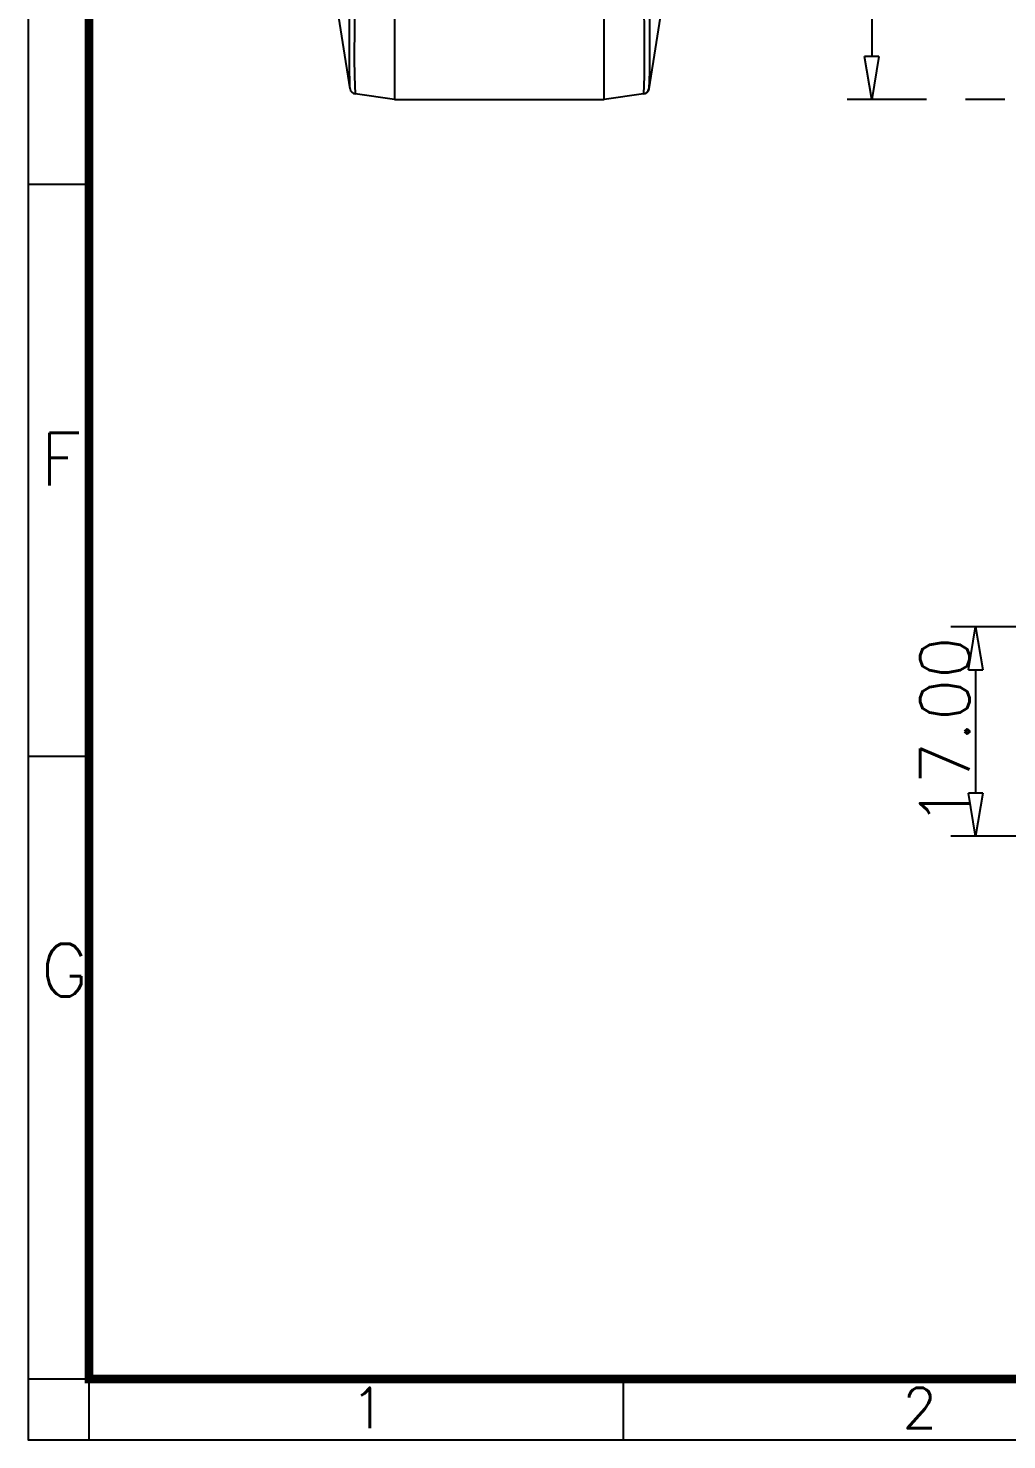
# Model space of a CAD drawing. Header units: millimetres. Extents: x 6160 to 6603, y -57 to 282.
# Drawn here: x 6159.9 to 6239.3, y -57 to 57.5 of the extents above; entities that cross this region are included whole.
import ezdxf

# ---------------------------------------------------------------- set-up
doc = ezdxf.new("R2010")
doc.units = ezdxf.units.MM
doc.header["$LTSCALE"] = 0.5
doc.linetypes.add('CENTER', pattern=[50.8, 31.75, -6.35, 6.35, -6.35])
doc.layers.add('112', color=7, linetype='Continuous', true_color=0xffffff)
doc.layers.add('A1_KUANG', color=7, linetype='Continuous')
doc.layers.add('A4_KUANG', color=7, linetype='Continuous')
doc.layers.add('core', color=7, linetype='Continuous', lineweight=20)
doc.styles.get("Standard").update_dxf_attribs({"font": 'txt', "bigfont": 'gbcbig.shx'})
doc.dimstyles.new('VT-4.00', dxfattribs={"dimtxt": 4, "dimasz": 3.5, "dimexe": 2, "dimexo": 1.8, "dimgap": 0.5, "dimtad": 1, "dimzin": 0, "dimdsep": 46, "dimtxsty": 'Standard', "dimblk": 'CLOSEDBLANK', "dimcen": 0.3, "dimclrd": 1, "dimclre": 1, "dimclrt": 7, "dimadec": 1, "dimazin": 0, "dimtfac": 1, "dimtofl": 0, "dimtmove": 0, "dimatfit": 3, "dimldrblk": 'CLOSEDBLANK', "dimfxl": 0, "dimtolj": 1, "dimtzin": 0, "dimarcsym": 0})

# ---------------------------------------------------------------- blocks, each defined once
blk = doc.blocks.new('A$C3291225B')
at = {"layer": 'A4_KUANG'}
for p, q in [((2.865, 194.147), (2.865, 0)), ((2.865, 59.237), (0, 59.237)), ((2.865, 32.255), (0, 32.255)), ((2.865, 2.865), (0, 2.865)), ((2.865, 2.865), (258, 2.865)), ((28.091, 0), (28.091, 2.865))]:
    blk.add_line(p, q, dxfattribs=at)
at = {"layer": 'A4_KUANG', "color": 8}
blk.add_lwpolyline([(258, 0), (258, 197.012), (0, 197.012), (0, 0)], close=True, dxfattribs=at)
at = {"layer": 'A4_KUANG', "const_width": 0.4}
blk.add_lwpolyline([(2.865, 2.865), (2.865, 194.147), (255.126, 194.147), (255.135, 2.865), (2.865, 2.865)], dxfattribs=at)
at = {"layer": 'A4_KUANG'}
for s, height, p in [('F', 2.483, (0.585, 45.043)), ('G', 2.483, (0.585, 20.927)), ('1', 1.91, (15.218, 0.544)), ('2', 1.91, (41.251, 0.544))]:
    blk.add_text(s, height=height, dxfattribs=at).set_placement(p)
blk = doc.blocks.new('_ClosedBlank')
at = {"color": 0, "linetype": 'ByBlock', "lineweight": -2}
for p, q in [((-1, 0.167), (0, 0)), ((-1, 0.167), (-1, -0.167)), ((0, 0), (-1, -0.167))]:
    blk.add_line(p, q, dxfattribs=at)
blk = doc.blocks.new('*D3')
at = {"layer": 'core', "color": 1, "linetype": 'CENTER', "lineweight": -2}
for p, q in [((6258.17, 171.73), (6226.34, 171.73)), ((6228.34, 168.23), (6228.34, 55.23)), ((6258.17, 51.73), (6226.34, 51.73))]:
    blk.add_line(p, q, dxfattribs=at)
at = {"layer": 'Defpoints', "color": 0, "linetype": 'CENTER'}
for p in [(6259.97, 171.73), (6228.34, 51.73), (6259.97, 51.73)]:
    blk.add_point(p, dxfattribs=at)
at = {"layer": 'core', "color": 1, "linetype": 'CENTER', "lineweight": -2, "xscale": 3.5, "yscale": 3.5, "zscale": 3.5}
for p, rotation in [((6228.34, 171.73), 90), ((6228.34, 51.73), 270)]:
    blk.add_blockref('_ClosedBlank', p, dxfattribs=dict(at, rotation=rotation))
at = {"layer": 'core', "color": 7, "linetype": 'CENTER', "insert": (6225.84, 111.73), "char_height": 4, "attachment_point": 5, "rotation": 90}
blk.add_mtext('\\A1;120.00', dxfattribs=at)
blk = doc.blocks.new('*D4')
at = {"layer": 'core', "color": 1, "linetype": 'CENTER', "lineweight": -2}
for p, q in [((6242.69, 8.97), (6234.76, 8.97)), ((6236.76, 5.47), (6236.76, -4.53)), ((6241.74, -8.03), (6234.76, -8.03))]:
    blk.add_line(p, q, dxfattribs=at)
at = {"layer": 'Defpoints', "color": 0, "linetype": 'CENTER'}
for p in [(6244.49, 8.97), (6236.76, -8.03), (6243.54, -8.03)]:
    blk.add_point(p, dxfattribs=at)
at = {"layer": 'core', "color": 1, "linetype": 'CENTER', "lineweight": -2, "xscale": 3.5, "yscale": 3.5, "zscale": 3.5}
for p, rotation in [((6236.76, 8.97), 90), ((6236.76, -8.03), 270)]:
    blk.add_blockref('_ClosedBlank', p, dxfattribs=dict(at, rotation=rotation))
at = {"layer": 'core', "color": 7, "linetype": 'CENTER', "insert": (6234.26, 0.47), "char_height": 4, "attachment_point": 5, "rotation": 90}
blk.add_mtext('\\A1;17.00', dxfattribs=at)

msp = doc.modelspace()

# ---------------------------------------------------------------- linework, layer by layer
at = {"layer": '112', "color": 7}
for p, q in [((6212.649, 67.739), (6210.268, 52.597)), ((6189.649, 62.622), (6189.649, 51.729)), ((6189.65, 62.73), (6189.65, 51.73)), ((6206.649, 51.73), (6206.649, 62.623)), ((6186.031, 52.595), (6184.69, 61.121)), ((6189.65, 52.73), (6189.649, 52.73)), ((6189.649, 51.729), (6186.456, 52.178)), ((6189.65, 51.73), (6206.649, 51.73)), ((6209.843, 52.179), (6206.649, 51.73))]:
    msp.add_line(p, q, dxfattribs=at)
msp.add_arc((6186.525, 52.673), 0.5, 188.93731, 262, dxfattribs=at)
at = {"layer": '112', "color": 7, "extrusion": (0, 0, -1)}
msp.add_arc((-6209.774, 52.674), 0.5, 188.93731, 262, dxfattribs=at)
at = {"layer": '112', "color": 7}
for centre, major_axis, start_param, end_param in [((6186.525, 52.673), (0.07, 0.495), 1.8635353, 3.1415939), ((6209.773, 52.674), (-0.07, 0.495), 3.1415914, 4.41965)]:
    msp.add_ellipse(centre, major_axis=major_axis, ratio=0.9999954, start_param=start_param, end_param=end_param, dxfattribs=at)
at = {"layer": '112', "color": 7, "extrusion": (0, 0, -1)}
for centre, major_axis, ratio, start_param, end_param in [((6258.485, 42.559), (72.455, -10.036), 0.0045988, 3.1402021, 3.1442877), ((6137.839, 42.565), (72.429, 10.033), 0.0045996, 6.2804898, 6.2845761)]:
    msp.add_ellipse(centre, major_axis=major_axis, ratio=ratio, start_param=start_param, end_param=end_param, dxfattribs=at)
at = {"layer": '112', "color": 7}
for points in [[(6186.031, 52.597), (6186.038, 52.605), (6185.975, 53.748), (6185.975, 57.6), (6186.038, 60.307), (6186.031, 63.069)], [(6186.456, 63.071), (6186.446, 60.194), (6186.375, 57.371), (6186.375, 53.361), (6186.446, 52.179), (6186.456, 52.178)], [(6209.843, 52.179), (6209.852, 52.18), (6209.924, 53.363), (6209.924, 57.375), (6209.852, 60.196), (6209.843, 63.072)], [(6210.267, 63.07), (6210.261, 60.308), (6210.323, 57.603), (6210.323, 53.75), (6210.261, 52.607), (6210.267, 52.598)]]:
    msp.add_open_spline(points, degree=3, knots=[0, 0, 0, 0, 0.5, 0.5, 1, 1, 1, 1], dxfattribs=at)

# ---------------------------------------------------------------- block references
at = {"layer": 'A1_KUANG', "color": 1, "lineweight": 0, "xscale": 1.718413414360839, "yscale": 1.718413414361066, "zscale": 1.718413414359811}
msp.add_blockref('A$C3291225B', (6159.935, -56.971), dxfattribs=at)

# ---------------------------------------------------------------- dimensions: what is measured, and where the dimension line sits
at = {"layer": 'core', "linetype": 'CENTER'}
for base, p1, p2, picture, middle in [((6228.345, 51.729), (6259.967, 171.727), (6259.967, 51.729), '*D3', (6225.845, 111.728)), ((6236.764, -8.026), (6244.493, 8.974), (6243.542, -8.026), '*D4', (6234.264, 0.474))]:
    dim = msp.add_linear_dim(base=base, p1=p1, p2=p2, angle=90, dimstyle='VT-4.00', dxfattribs=at)
    dim.commit()
    dim.dimension.update_dxf_attribs({"geometry": picture, "text_midpoint": middle})

doc.saveas('drawing.dxf')
